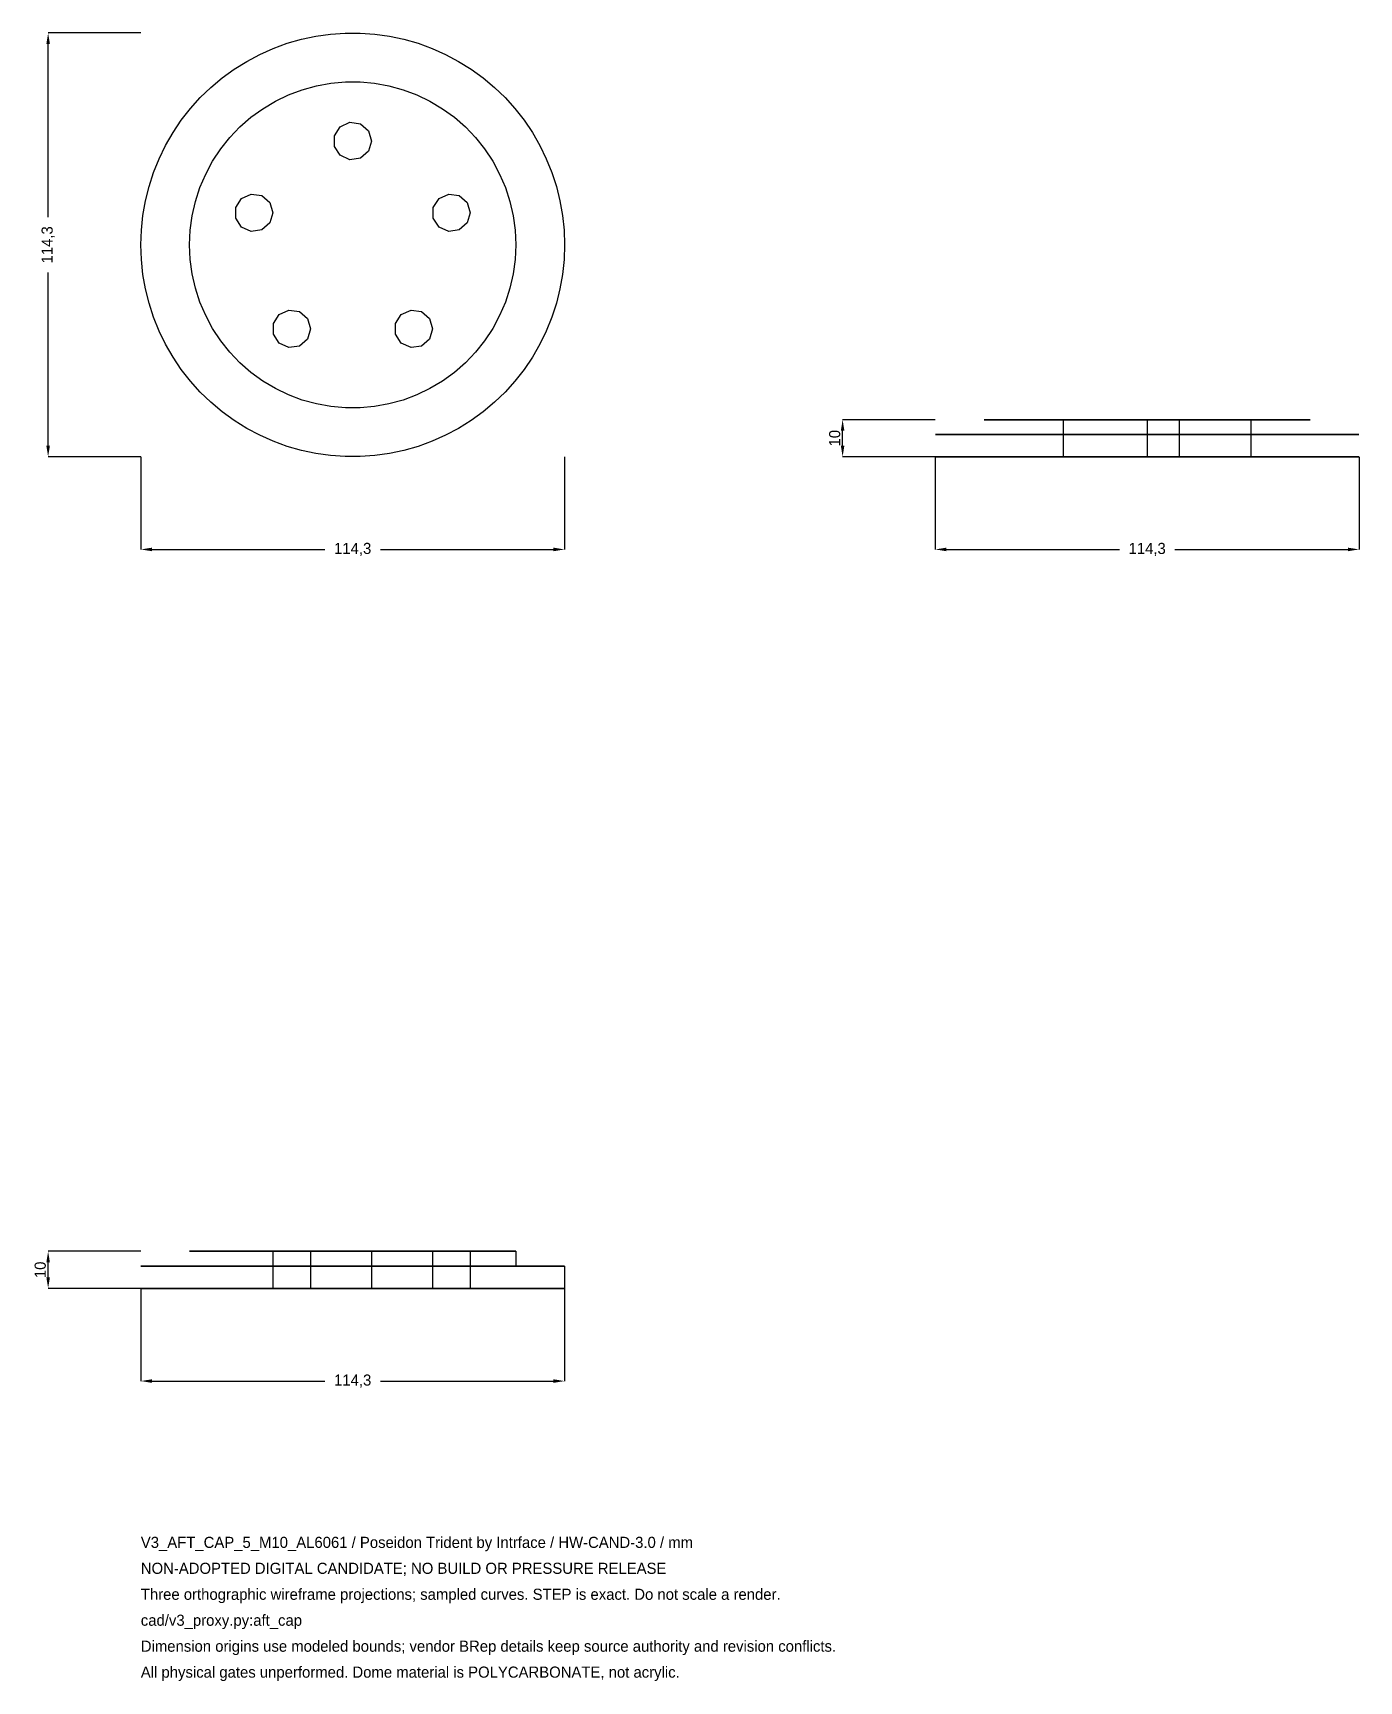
# Model space of a CAD drawing. Header units: millimetres. Extents: x -29 to 329, y -330 to 114.
import ezdxf

# ---------------------------------------------------------------- set-up
doc = ezdxf.new("R2010")
doc.units = ezdxf.units.MM
for name, color, linetype in [('DIMENSIONS', 7, 'Continuous'), ('NOTES', 7, 'Continuous'), ('XY_AFT', 7, 'Continuous'), ('XZ_SIDE', 7, 'Continuous'), ('YZ_SIDE', 7, 'Continuous')]:
    doc.layers.add(name, color=color, linetype=linetype)
doc.dimstyles.get("Standard").update_dxf_attribs({"dimtxt": 2.5, "dimasz": 2.5, "dimexe": 1.25, "dimexo": 0.625, "dimtad": 1, "dimcen": 2.5, "dimazin": 3, "dimtfac": 1, "dimtmove": 0, "dimatfit": 3})

# ---------------------------------------------------------------- blocks, each defined once
blk = doc.blocks.new('_CLOSEDFILLED')
at = {"color": 0, "linetype": 'BYBLOCK'}
blk.add_solid([(-1, 0.16), (0, 0), (-1, -0.16)], dxfattribs=at)
blk = doc.blocks.new('*D1')
for p, q in [((0, 0), (0, -25)), ((114.3, 0), (114.3, -25)), ((3, -25), (49.65, -25)), ((64.65, -25), (111.3, -25))]:
    blk.add_line(p, q)
at = {"layer": 'Defpoints'}
for p in [(0, 0), (114.3, 0), (0, -25)]:
    blk.add_point(p, dxfattribs=at)
at = {"layer": 'DIMENSIONS', "xscale": 3, "yscale": 3, "rotation": 180}
blk.add_blockref('_CLOSEDFILLED', (0, -25), dxfattribs=at)
at = {"layer": 'DIMENSIONS', "xscale": 3, "yscale": 3}
blk.add_blockref('_CLOSEDFILLED', (114.3, -25), dxfattribs=at)
at = {"layer": 'DIMENSIONS', "insert": (57.15, -25), "char_height": 3, "attachment_point": 5}
blk.add_mtext('114,3', dxfattribs=at)
blk = doc.blocks.new('*D2')
for p, q in [((0, 114.3), (-25, 114.3)), ((-25, 64.65), (-25, 111.3)), ((-25, 3), (-25, 49.65)), ((0, 0), (-25, 0))]:
    blk.add_line(p, q)
at = {"layer": 'Defpoints'}
for p in [(0, 114.3), (-25, 0), (0, 0)]:
    blk.add_point(p, dxfattribs=at)
at = {"layer": 'DIMENSIONS', "xscale": 3, "yscale": 3}
for p, rotation in [((-25, 114.3), 90), ((-25, 0), 270)]:
    blk.add_blockref('_CLOSEDFILLED', p, dxfattribs=dict(at, rotation=rotation))
at = {"layer": 'DIMENSIONS', "insert": (-25, 57.15), "char_height": 3, "attachment_point": 5, "rotation": 90}
blk.add_mtext('114,3', dxfattribs=at)
blk = doc.blocks.new('*D3')
for p, q in [((0, -224.3), (0, -249.3)), ((114.3, -224.3), (114.3, -249.3)), ((3, -249.3), (49.65, -249.3)), ((64.65, -249.3), (111.3, -249.3))]:
    blk.add_line(p, q)
at = {"layer": 'Defpoints'}
for p in [(0, -224.3), (114.3, -224.3), (0, -249.3)]:
    blk.add_point(p, dxfattribs=at)
at = {"layer": 'DIMENSIONS', "xscale": 3, "yscale": 3, "rotation": 180}
blk.add_blockref('_CLOSEDFILLED', (0, -249.3), dxfattribs=at)
at = {"layer": 'DIMENSIONS', "xscale": 3, "yscale": 3}
blk.add_blockref('_CLOSEDFILLED', (114.3, -249.3), dxfattribs=at)
at = {"layer": 'DIMENSIONS', "insert": (57.15, -249.3), "char_height": 3, "attachment_point": 5}
blk.add_mtext('114,3', dxfattribs=at)
blk = doc.blocks.new('*D4')
for p, q in [((0, -214.3), (-25, -214.3)), ((-25, -221.3), (-25, -217.3)), ((0, -224.3), (-25, -224.3))]:
    blk.add_line(p, q)
at = {"layer": 'Defpoints'}
for p in [(0, -214.3), (-25, -224.3), (0, -224.3)]:
    blk.add_point(p, dxfattribs=at)
at = {"layer": 'DIMENSIONS', "xscale": 3, "yscale": 3}
for p, rotation in [((-25, -214.3), 90), ((-25, -224.3), 270)]:
    blk.add_blockref('_CLOSEDFILLED', p, dxfattribs=dict(at, rotation=rotation))
at = {"layer": 'DIMENSIONS', "insert": (-27.125, -219.3), "char_height": 3, "attachment_point": 5, "rotation": 90}
blk.add_mtext('10', dxfattribs=at)
blk = doc.blocks.new('*D5')
for p, q in [((214.3, 0), (214.3, -25)), ((328.6, 0), (328.6, -25)), ((217.3, -25), (263.95, -25)), ((278.95, -25), (325.6, -25))]:
    blk.add_line(p, q)
at = {"layer": 'Defpoints'}
for p in [(214.3, 0), (328.6, 0), (214.3, -25)]:
    blk.add_point(p, dxfattribs=at)
at = {"layer": 'DIMENSIONS', "xscale": 3, "yscale": 3, "rotation": 180}
blk.add_blockref('_CLOSEDFILLED', (214.3, -25), dxfattribs=at)
at = {"layer": 'DIMENSIONS', "xscale": 3, "yscale": 3}
blk.add_blockref('_CLOSEDFILLED', (328.6, -25), dxfattribs=at)
at = {"layer": 'DIMENSIONS', "insert": (271.45, -25), "char_height": 3, "attachment_point": 5}
blk.add_mtext('114,3', dxfattribs=at)
blk = doc.blocks.new('*D6')
for p, q in [((214.3, 10), (189.3, 10)), ((189.3, 3), (189.3, 7)), ((214.3, 0), (189.3, 0))]:
    blk.add_line(p, q)
at = {"layer": 'Defpoints'}
for p in [(214.3, 10), (189.3, 0), (214.3, 0)]:
    blk.add_point(p, dxfattribs=at)
at = {"layer": 'DIMENSIONS', "xscale": 3, "yscale": 3}
for p, rotation in [((189.3, 10), 90), ((189.3, 0), 270)]:
    blk.add_blockref('_CLOSEDFILLED', p, dxfattribs=dict(at, rotation=rotation))
at = {"layer": 'DIMENSIONS', "insert": (187.175, 5), "char_height": 3, "attachment_point": 5, "rotation": 90}
blk.add_mtext('10', dxfattribs=at)

msp = doc.modelspace()

# ---------------------------------------------------------------- linework, layer by layer
at = {"layer": 'XY_AFT'}
for points in [[(114.3, 57.15), (114.1608, 53.1634), (113.7438, 49.1963), (113.0511, 45.2678), (112.0861, 41.3973), (110.8534, 37.6035), (109.3591, 33.905), (107.6105, 30.3197), (105.6159, 26.8651), (103.3853, 23.5581), (100.9294, 20.4147), (98.2603, 17.4503), (95.3908, 14.6793), (92.3351, 12.1152), (89.1079, 9.7705), (85.725, 7.6566), (82.2029, 5.7839), (78.5588, 4.1614), (74.8103, 2.7971), (70.9758, 1.6976), (67.074, 0.8682), (63.1238, 0.3131), (59.1445, 0.0348), (55.1555, 0.0348), (51.1762, 0.3131), (47.226, 0.8682), (43.3242, 1.6976), (39.4897, 2.7971), (35.7412, 4.1614), (32.0971, 5.7839), (28.575, 7.6566), (25.1921, 9.7705), (21.9649, 12.1152), (18.9092, 14.6793), (16.0397, 17.4503), (13.3706, 20.4147), (10.9147, 23.5581), (8.6841, 26.8651), (6.6895, 30.3197), (4.9409, 33.905), (3.4466, 37.6035), (2.2139, 41.3973), (1.2489, 45.2678), (0.5562, 49.1963), (0.1392, 53.1634), (0, 57.15), (0.1392, 61.1366), (0.5562, 65.1037), (1.2489, 69.0322), (2.2139, 72.9027), (3.4466, 76.6965), (4.9409, 80.395), (6.6895, 83.9803), (8.6841, 87.4349), (10.9147, 90.7419), (13.3706, 93.8853), (16.0397, 96.8497), (18.9092, 99.6207), (21.9649, 102.1848), (25.1921, 104.5295), (28.575, 106.6434), (32.0971, 108.5161), (35.7412, 110.1386), (39.4897, 111.5029), (43.3242, 112.6024), (47.226, 113.4318), (51.1762, 113.9869), (55.1555, 114.2652), (59.1445, 114.2652), (63.1238, 113.9869), (67.074, 113.4318), (70.9758, 112.6024), (74.8103, 111.5029), (78.5588, 110.1386), (82.2029, 108.5161), (85.725, 106.6434), (89.1079, 104.5295), (92.3351, 102.1848), (95.3908, 99.6207), (98.2603, 96.8497), (100.9294, 93.8853), (103.3853, 90.7419), (105.6159, 87.4349), (107.6105, 83.9803), (109.3591, 80.395), (110.8534, 76.6965), (112.0861, 72.9027), (113.0511, 69.0322), (113.7438, 65.1037), (114.1608, 61.1366), (114.3, 57.15)], [(114.3, 57.15), (114.1608, 53.1634), (113.7438, 49.1963), (113.0511, 45.2678), (112.0861, 41.3973), (110.8534, 37.6035), (109.3591, 33.905), (107.6105, 30.3197), (105.6159, 26.8651), (103.3853, 23.5581), (100.9294, 20.4147), (98.2603, 17.4503), (95.3908, 14.6793), (92.3351, 12.1152), (89.1079, 9.7705), (85.725, 7.6566), (82.2029, 5.7839), (78.5588, 4.1614), (74.8103, 2.7971), (70.9758, 1.6976), (67.074, 0.8682), (63.1238, 0.3131), (59.1445, 0.0348), (55.1555, 0.0348), (51.1762, 0.3131), (47.226, 0.8682), (43.3242, 1.6976), (39.4897, 2.7971), (35.7412, 4.1614), (32.0971, 5.7839), (28.575, 7.6566), (25.1921, 9.7705), (21.9649, 12.1152), (18.9092, 14.6793), (16.0397, 17.4503), (13.3706, 20.4147), (10.9147, 23.5581), (8.6841, 26.8651), (6.6895, 30.3197), (4.9409, 33.905), (3.4466, 37.6035), (2.2139, 41.3973), (1.2489, 45.2678), (0.5562, 49.1963), (0.1392, 53.1634), (0, 57.15), (0.1392, 61.1366), (0.5562, 65.1037), (1.2489, 69.0322), (2.2139, 72.9027), (3.4466, 76.6965), (4.9409, 80.395), (6.6895, 83.9803), (8.6841, 87.4349), (10.9147, 90.7419), (13.3706, 93.8853), (16.0397, 96.8497), (18.9092, 99.6207), (21.9649, 102.1848), (25.1921, 104.5295), (28.575, 106.6434), (32.0971, 108.5161), (35.7412, 110.1386), (39.4897, 111.5029), (43.3242, 112.6024), (47.226, 113.4318), (51.1762, 113.9869), (55.1555, 114.2652), (59.1445, 114.2652), (63.1238, 113.9869), (67.074, 113.4318), (70.9758, 112.6024), (74.8103, 111.5029), (78.5588, 110.1386), (82.2029, 108.5161), (85.725, 106.6434), (89.1079, 104.5295), (92.3351, 102.1848), (95.3908, 99.6207), (98.2603, 96.8497), (100.9294, 93.8853), (103.3853, 90.7419), (105.6159, 87.4349), (107.6105, 83.9803), (109.3591, 80.395), (110.8534, 76.6965), (112.0861, 72.9027), (113.0511, 69.0322), (113.7438, 65.1037), (114.1608, 61.1366), (114.3, 57.15)], [(101.15, 57.15), (100.9729, 53.2059), (100.4429, 49.2935), (99.5644, 45.4444), (98.3443, 41.6895), (96.7926, 38.0591), (94.9217, 34.5824), (92.7467, 31.2874), (90.2851, 28.2007), (87.5568, 25.347), (84.5836, 22.7494), (81.3895, 20.4288), (78.0002, 18.4038), (74.4431, 16.6908), (70.7467, 15.3035), (66.9409, 14.2532), (63.0563, 13.5482), (59.1241, 13.1943), (55.1759, 13.1943), (51.2437, 13.5482), (47.3591, 14.2532), (43.5533, 15.3035), (39.8569, 16.6908), (36.2998, 18.4038), (32.9105, 20.4288), (29.7164, 22.7494), (26.7432, 25.347), (24.0149, 28.2007), (21.5533, 31.2874), (19.3783, 34.5824), (17.5074, 38.0591), (15.9557, 41.6895), (14.7356, 45.4444), (13.8571, 49.2935), (13.3271, 53.2059), (13.15, 57.15), (13.3271, 61.0941), (13.8571, 65.0065), (14.7356, 68.8556), (15.9557, 72.6105), (17.5074, 76.2409), (19.3783, 79.7176), (21.5533, 83.0126), (24.0149, 86.0993), (26.7432, 88.953), (29.7164, 91.5506), (32.9105, 93.8712), (36.2998, 95.8962), (39.8569, 97.6092), (43.5533, 98.9965), (47.3591, 100.0468), (51.2437, 100.7518), (55.1759, 101.1057), (59.1241, 101.1057), (63.0563, 100.7518), (66.9409, 100.0468), (70.7467, 98.9965), (74.4431, 97.6092), (78.0002, 95.8962), (81.3895, 93.8712), (84.5836, 91.5506), (87.5568, 88.953), (90.2851, 86.0993), (92.7467, 83.0126), (94.9217, 79.7176), (96.7926, 76.2409), (98.3443, 72.6105), (99.5644, 68.8556), (100.4429, 65.0065), (100.9729, 61.0941), (101.15, 57.15)], [(101.15, 57.15), (100.9729, 53.2059), (100.4429, 49.2935), (99.5644, 45.4444), (98.3443, 41.6895), (96.7926, 38.0591), (94.9217, 34.5824), (92.7467, 31.2874), (90.2851, 28.2007), (87.5568, 25.347), (84.5836, 22.7494), (81.3895, 20.4288), (78.0002, 18.4038), (74.4431, 16.6908), (70.7467, 15.3035), (66.9409, 14.2532), (63.0563, 13.5482), (59.1241, 13.1943), (55.1759, 13.1943), (51.2437, 13.5482), (47.3591, 14.2532), (43.5533, 15.3035), (39.8569, 16.6908), (36.2998, 18.4038), (32.9105, 20.4288), (29.7164, 22.7494), (26.7432, 25.347), (24.0149, 28.2007), (21.5533, 31.2874), (19.3783, 34.5824), (17.5074, 38.0591), (15.9557, 41.6895), (14.7356, 45.4444), (13.8571, 49.2935), (13.3271, 53.2059), (13.15, 57.15), (13.3271, 61.0941), (13.8571, 65.0065), (14.7356, 68.8556), (15.9557, 72.6105), (17.5074, 76.2409), (19.3783, 79.7176), (21.5533, 83.0126), (24.0149, 86.0993), (26.7432, 88.953), (29.7164, 91.5506), (32.9105, 93.8712), (36.2998, 95.8962), (39.8569, 97.6092), (43.5533, 98.9965), (47.3591, 100.0468), (51.2437, 100.7518), (55.1759, 101.1057), (59.1241, 101.1057), (63.0563, 100.7518), (66.9409, 100.0468), (70.7467, 98.9965), (74.4431, 97.6092), (78.0002, 95.8962), (81.3895, 93.8712), (84.5836, 91.5506), (87.5568, 88.953), (90.2851, 86.0993), (92.7467, 83.0126), (94.9217, 79.7176), (96.7926, 76.2409), (98.3443, 72.6105), (99.5644, 68.8556), (100.4429, 65.0065), (100.9729, 61.0941), (101.15, 57.15)], [(62.25, 85.15), (61.4404, 82.3927), (59.2686, 80.5109), (56.4242, 80.1019), (53.8102, 81.2957), (52.2566, 83.7132), (52.2566, 86.5868), (53.8102, 89.0043), (56.4242, 90.1981), (59.2686, 89.7891), (61.4404, 87.9073), (62.25, 85.15)], [(62.25, 85.15), (61.4404, 82.3927), (59.2686, 80.5109), (56.4242, 80.1019), (53.8102, 81.2957), (52.2566, 83.7132), (52.2566, 86.5868), (53.8102, 89.0043), (56.4242, 90.1981), (59.2686, 89.7891), (61.4404, 87.9073), (62.25, 85.15)], [(35.6204, 65.8025), (34.8108, 63.0452), (32.639, 61.1634), (29.7946, 60.7544), (27.1806, 61.9482), (25.627, 64.3656), (25.627, 67.2393), (27.1806, 69.6568), (29.7946, 70.8506), (32.639, 70.4416), (34.8108, 68.5597), (35.6204, 65.8025)], [(35.6204, 65.8025), (34.8108, 63.0452), (32.639, 61.1634), (29.7946, 60.7544), (27.1806, 61.9482), (25.627, 64.3656), (25.627, 67.2393), (27.1806, 69.6568), (29.7946, 70.8506), (32.639, 70.4416), (34.8108, 68.5597), (35.6204, 65.8025)], [(88.8796, 65.8025), (88.07, 63.0452), (85.8982, 61.1634), (83.0538, 60.7544), (80.4398, 61.9482), (78.8862, 64.3656), (78.8862, 67.2393), (80.4398, 69.6568), (83.0538, 70.8506), (85.8982, 70.4416), (88.07, 68.5597), (88.8796, 65.8025)], [(88.8796, 65.8025), (88.07, 63.0452), (85.8982, 61.1634), (83.0538, 60.7544), (80.4398, 61.9482), (78.8862, 64.3656), (78.8862, 67.2393), (80.4398, 69.6568), (83.0538, 70.8506), (85.8982, 70.4416), (88.07, 68.5597), (88.8796, 65.8025)], [(45.792, 34.4975), (44.9824, 31.7403), (42.8106, 29.8584), (39.9662, 29.4494), (37.3522, 30.6432), (35.7986, 33.0607), (35.7986, 35.9344), (37.3522, 38.3518), (39.9662, 39.5456), (42.8106, 39.1366), (44.9824, 37.2548), (45.792, 34.4975)], [(45.792, 34.4975), (44.9824, 31.7403), (42.8106, 29.8584), (39.9662, 29.4494), (37.3522, 30.6432), (35.7986, 33.0607), (35.7986, 35.9344), (37.3522, 38.3518), (39.9662, 39.5456), (42.8106, 39.1366), (44.9824, 37.2548), (45.792, 34.4975)], [(78.708, 34.4975), (77.8984, 31.7403), (75.7266, 29.8584), (72.8822, 29.4494), (70.2682, 30.6432), (68.7146, 33.0607), (68.7146, 35.9344), (70.2682, 38.3518), (72.8822, 39.5456), (75.7266, 39.1366), (77.8984, 37.2548), (78.708, 34.4975)], [(78.708, 34.4975), (77.8984, 31.7403), (75.7266, 29.8584), (72.8822, 29.4494), (70.2682, 30.6432), (68.7146, 33.0607), (68.7146, 35.9344), (70.2682, 38.3518), (72.8822, 39.5456), (75.7266, 39.1366), (77.8984, 37.2548), (78.708, 34.4975)]]:
    msp.add_lwpolyline(points, dxfattribs=at)
at = {"layer": 'XZ_SIDE'}
for points in [[(101.15, -214.3), (100.9729, -214.3), (100.4429, -214.3), (99.5644, -214.3), (98.3443, -214.3), (96.7926, -214.3), (94.9217, -214.3), (92.7467, -214.3), (90.2851, -214.3), (87.5568, -214.3), (84.5836, -214.3), (81.3895, -214.3), (78.0002, -214.3), (74.4431, -214.3), (70.7467, -214.3), (66.9409, -214.3), (63.0563, -214.3), (59.1241, -214.3), (55.1759, -214.3), (51.2437, -214.3), (47.3591, -214.3), (43.5533, -214.3), (39.8569, -214.3), (36.2998, -214.3), (32.9105, -214.3), (29.7164, -214.3), (26.7432, -214.3), (24.0149, -214.3), (21.5533, -214.3), (19.3783, -214.3), (17.5074, -214.3), (15.9557, -214.3), (14.7356, -214.3), (13.8571, -214.3), (13.3271, -214.3), (13.15, -214.3), (13.3271, -214.3), (13.8571, -214.3), (14.7356, -214.3), (15.9557, -214.3), (17.5074, -214.3), (19.3783, -214.3), (21.5533, -214.3), (24.0149, -214.3), (26.7432, -214.3), (29.7164, -214.3), (32.9105, -214.3), (36.2998, -214.3), (39.8569, -214.3), (43.5533, -214.3), (47.3591, -214.3), (51.2437, -214.3), (55.1759, -214.3), (59.1241, -214.3), (63.0563, -214.3), (66.9409, -214.3), (70.7467, -214.3), (74.4431, -214.3), (78.0002, -214.3), (81.3895, -214.3), (84.5836, -214.3), (87.5568, -214.3), (90.2851, -214.3), (92.7467, -214.3), (94.9217, -214.3), (96.7926, -214.3), (98.3443, -214.3), (99.5644, -214.3), (100.4429, -214.3), (100.9729, -214.3), (101.15, -214.3)], [(35.6204, -214.3), (34.8108, -214.3), (32.639, -214.3), (29.7946, -214.3), (27.1806, -214.3), (25.627, -214.3), (25.627, -214.3), (27.1806, -214.3), (29.7946, -214.3), (32.639, -214.3), (34.8108, -214.3), (35.6204, -214.3)], [(35.6204, -214.3), (35.6204, -224.3)], [(45.792, -214.3), (44.9824, -214.3), (42.8106, -214.3), (39.9662, -214.3), (37.3522, -214.3), (35.7986, -214.3), (35.7986, -214.3), (37.3522, -214.3), (39.9662, -214.3), (42.8106, -214.3), (44.9824, -214.3), (45.792, -214.3)], [(45.792, -214.3), (45.792, -224.3)], [(62.25, -214.3), (61.4404, -214.3), (59.2686, -214.3), (56.4242, -214.3), (53.8102, -214.3), (52.2566, -214.3), (52.2566, -214.3), (53.8102, -214.3), (56.4242, -214.3), (59.2686, -214.3), (61.4404, -214.3), (62.25, -214.3)], [(62.25, -214.3), (62.25, -224.3)], [(78.708, -214.3), (77.8984, -214.3), (75.7266, -214.3), (72.8822, -214.3), (70.2682, -214.3), (68.7146, -214.3), (68.7146, -214.3), (70.2682, -214.3), (72.8822, -214.3), (75.7266, -214.3), (77.8984, -214.3), (78.708, -214.3)], [(78.708, -214.3), (78.708, -224.3)], [(88.8796, -214.3), (88.07, -214.3), (85.8982, -214.3), (83.0538, -214.3), (80.4398, -214.3), (78.8862, -214.3), (78.8862, -214.3), (80.4398, -214.3), (83.0538, -214.3), (85.8982, -214.3), (88.07, -214.3), (88.8796, -214.3)], [(88.8796, -214.3), (88.8796, -224.3)], [(101.15, -214.3), (101.15, -218.3)], [(114.3, -218.3), (114.1608, -218.3), (113.7438, -218.3), (113.0511, -218.3), (112.0861, -218.3), (110.8534, -218.3), (109.3591, -218.3), (107.6105, -218.3), (105.6159, -218.3), (103.3853, -218.3), (100.9294, -218.3), (98.2603, -218.3), (95.3908, -218.3), (92.3351, -218.3), (89.1079, -218.3), (85.725, -218.3), (82.2029, -218.3), (78.5588, -218.3), (74.8103, -218.3), (70.9758, -218.3), (67.074, -218.3), (63.1238, -218.3), (59.1445, -218.3), (55.1555, -218.3), (51.1762, -218.3), (47.226, -218.3), (43.3242, -218.3), (39.4897, -218.3), (35.7412, -218.3), (32.0971, -218.3), (28.575, -218.3), (25.1921, -218.3), (21.9649, -218.3), (18.9092, -218.3), (16.0397, -218.3), (13.3706, -218.3), (10.9147, -218.3), (8.6841, -218.3), (6.6895, -218.3), (4.9409, -218.3), (3.4466, -218.3), (2.2139, -218.3), (1.2489, -218.3), (0.5562, -218.3), (0.1392, -218.3), (0, -218.3), (0.1392, -218.3), (0.5562, -218.3), (1.2489, -218.3), (2.2139, -218.3), (3.4466, -218.3), (4.9409, -218.3), (6.6895, -218.3), (8.6841, -218.3), (10.9147, -218.3), (13.3706, -218.3), (16.0397, -218.3), (18.9092, -218.3), (21.9649, -218.3), (25.1921, -218.3), (28.575, -218.3), (32.0971, -218.3), (35.7412, -218.3), (39.4897, -218.3), (43.3242, -218.3), (47.226, -218.3), (51.1762, -218.3), (55.1555, -218.3), (59.1445, -218.3), (63.1238, -218.3), (67.074, -218.3), (70.9758, -218.3), (74.8103, -218.3), (78.5588, -218.3), (82.2029, -218.3), (85.725, -218.3), (89.1079, -218.3), (92.3351, -218.3), (95.3908, -218.3), (98.2603, -218.3), (100.9294, -218.3), (103.3853, -218.3), (105.6159, -218.3), (107.6105, -218.3), (109.3591, -218.3), (110.8534, -218.3), (112.0861, -218.3), (113.0511, -218.3), (113.7438, -218.3), (114.1608, -218.3), (114.3, -218.3)], [(101.15, -218.3), (100.9729, -218.3), (100.4429, -218.3), (99.5644, -218.3), (98.3443, -218.3), (96.7926, -218.3), (94.9217, -218.3), (92.7467, -218.3), (90.2851, -218.3), (87.5568, -218.3), (84.5836, -218.3), (81.3895, -218.3), (78.0002, -218.3), (74.4431, -218.3), (70.7467, -218.3), (66.9409, -218.3), (63.0563, -218.3), (59.1241, -218.3), (55.1759, -218.3), (51.2437, -218.3), (47.3591, -218.3), (43.5533, -218.3), (39.8569, -218.3), (36.2998, -218.3), (32.9105, -218.3), (29.7164, -218.3), (26.7432, -218.3), (24.0149, -218.3), (21.5533, -218.3), (19.3783, -218.3), (17.5074, -218.3), (15.9557, -218.3), (14.7356, -218.3), (13.8571, -218.3), (13.3271, -218.3), (13.15, -218.3), (13.3271, -218.3), (13.8571, -218.3), (14.7356, -218.3), (15.9557, -218.3), (17.5074, -218.3), (19.3783, -218.3), (21.5533, -218.3), (24.0149, -218.3), (26.7432, -218.3), (29.7164, -218.3), (32.9105, -218.3), (36.2998, -218.3), (39.8569, -218.3), (43.5533, -218.3), (47.3591, -218.3), (51.2437, -218.3), (55.1759, -218.3), (59.1241, -218.3), (63.0563, -218.3), (66.9409, -218.3), (70.7467, -218.3), (74.4431, -218.3), (78.0002, -218.3), (81.3895, -218.3), (84.5836, -218.3), (87.5568, -218.3), (90.2851, -218.3), (92.7467, -218.3), (94.9217, -218.3), (96.7926, -218.3), (98.3443, -218.3), (99.5644, -218.3), (100.4429, -218.3), (100.9729, -218.3), (101.15, -218.3)], [(114.3, -218.3), (114.3, -224.3)], [(114.3, -224.3), (114.1608, -224.3), (113.7438, -224.3), (113.0511, -224.3), (112.0861, -224.3), (110.8534, -224.3), (109.3591, -224.3), (107.6105, -224.3), (105.6159, -224.3), (103.3853, -224.3), (100.9294, -224.3), (98.2603, -224.3), (95.3908, -224.3), (92.3351, -224.3), (89.1079, -224.3), (85.725, -224.3), (82.2029, -224.3), (78.5588, -224.3), (74.8103, -224.3), (70.9758, -224.3), (67.074, -224.3), (63.1238, -224.3), (59.1445, -224.3), (55.1555, -224.3), (51.1762, -224.3), (47.226, -224.3), (43.3242, -224.3), (39.4897, -224.3), (35.7412, -224.3), (32.0971, -224.3), (28.575, -224.3), (25.1921, -224.3), (21.9649, -224.3), (18.9092, -224.3), (16.0397, -224.3), (13.3706, -224.3), (10.9147, -224.3), (8.6841, -224.3), (6.6895, -224.3), (4.9409, -224.3), (3.4466, -224.3), (2.2139, -224.3), (1.2489, -224.3), (0.5562, -224.3), (0.1392, -224.3), (0, -224.3), (0.1392, -224.3), (0.5562, -224.3), (1.2489, -224.3), (2.2139, -224.3), (3.4466, -224.3), (4.9409, -224.3), (6.6895, -224.3), (8.6841, -224.3), (10.9147, -224.3), (13.3706, -224.3), (16.0397, -224.3), (18.9092, -224.3), (21.9649, -224.3), (25.1921, -224.3), (28.575, -224.3), (32.0971, -224.3), (35.7412, -224.3), (39.4897, -224.3), (43.3242, -224.3), (47.226, -224.3), (51.1762, -224.3), (55.1555, -224.3), (59.1445, -224.3), (63.1238, -224.3), (67.074, -224.3), (70.9758, -224.3), (74.8103, -224.3), (78.5588, -224.3), (82.2029, -224.3), (85.725, -224.3), (89.1079, -224.3), (92.3351, -224.3), (95.3908, -224.3), (98.2603, -224.3), (100.9294, -224.3), (103.3853, -224.3), (105.6159, -224.3), (107.6105, -224.3), (109.3591, -224.3), (110.8534, -224.3), (112.0861, -224.3), (113.0511, -224.3), (113.7438, -224.3), (114.1608, -224.3), (114.3, -224.3)], [(35.6204, -224.3), (34.8108, -224.3), (32.639, -224.3), (29.7946, -224.3), (27.1806, -224.3), (25.627, -224.3), (25.627, -224.3), (27.1806, -224.3), (29.7946, -224.3), (32.639, -224.3), (34.8108, -224.3), (35.6204, -224.3)], [(45.792, -224.3), (44.9824, -224.3), (42.8106, -224.3), (39.9662, -224.3), (37.3522, -224.3), (35.7986, -224.3), (35.7986, -224.3), (37.3522, -224.3), (39.9662, -224.3), (42.8106, -224.3), (44.9824, -224.3), (45.792, -224.3)], [(62.25, -224.3), (61.4404, -224.3), (59.2686, -224.3), (56.4242, -224.3), (53.8102, -224.3), (52.2566, -224.3), (52.2566, -224.3), (53.8102, -224.3), (56.4242, -224.3), (59.2686, -224.3), (61.4404, -224.3), (62.25, -224.3)], [(78.708, -224.3), (77.8984, -224.3), (75.7266, -224.3), (72.8822, -224.3), (70.2682, -224.3), (68.7146, -224.3), (68.7146, -224.3), (70.2682, -224.3), (72.8822, -224.3), (75.7266, -224.3), (77.8984, -224.3), (78.708, -224.3)], [(88.8796, -224.3), (88.07, -224.3), (85.8982, -224.3), (83.0538, -224.3), (80.4398, -224.3), (78.8862, -224.3), (78.8862, -224.3), (80.4398, -224.3), (83.0538, -224.3), (85.8982, -224.3), (88.07, -224.3), (88.8796, -224.3)]]:
    msp.add_lwpolyline(points, dxfattribs=at)
at = {"layer": 'YZ_SIDE'}
for points in [[(271.45, 10), (267.5059, 10), (263.5935, 10), (259.7444, 10), (255.9895, 10), (252.3591, 10), (248.8824, 10), (245.5874, 10), (242.5007, 10), (239.647, 10), (237.0494, 10), (234.7288, 10), (232.7038, 10), (230.9908, 10), (229.6035, 10), (228.5532, 10), (227.8482, 10), (227.4943, 10), (227.4943, 10), (227.8482, 10), (228.5532, 10), (229.6035, 10), (230.9908, 10), (232.7038, 10), (234.7288, 10), (237.0494, 10), (239.647, 10), (242.5007, 10), (245.5874, 10), (248.8824, 10), (252.3591, 10), (255.9895, 10), (259.7444, 10), (263.5935, 10), (267.5059, 10), (271.45, 10), (275.3941, 10), (279.3065, 10), (283.1556, 10), (286.9105, 10), (290.5409, 10), (294.0176, 10), (297.3126, 10), (300.3993, 10), (303.253, 10), (305.8506, 10), (308.1712, 10), (310.1962, 10), (311.9092, 10), (313.2965, 10), (314.3468, 10), (315.0518, 10), (315.4057, 10), (315.4057, 10), (315.0518, 10), (314.3468, 10), (313.2965, 10), (311.9092, 10), (310.1962, 10), (308.1712, 10), (305.8506, 10), (303.253, 10), (300.3993, 10), (297.3126, 10), (294.0176, 10), (290.5409, 10), (286.9105, 10), (283.1556, 10), (279.3065, 10), (275.3941, 10), (271.45, 10)], [(248.7975, 10), (246.0403, 10), (244.1584, 10), (243.7494, 10), (244.9432, 10), (247.3607, 10), (250.2344, 10), (252.6518, 10), (253.8456, 10), (253.4366, 10), (251.5548, 10), (248.7975, 10)], [(248.7975, 10), (246.0403, 10), (244.1584, 10), (243.7494, 10), (244.9432, 10), (247.3607, 10), (250.2344, 10), (252.6518, 10), (253.8456, 10), (253.4366, 10), (251.5548, 10), (248.7975, 10)], [(248.7975, 10), (248.7975, 0)], [(248.7975, 10), (248.7975, 0)], [(271.45, 10), (271.45, 6)], [(280.1025, 10), (277.3452, 10), (275.4634, 10), (275.0544, 10), (276.2482, 10), (278.6656, 10), (281.5393, 10), (283.9568, 10), (285.1506, 10), (284.7416, 10), (282.8597, 10), (280.1025, 10)], [(280.1025, 10), (277.3452, 10), (275.4634, 10), (275.0544, 10), (276.2482, 10), (278.6656, 10), (281.5393, 10), (283.9568, 10), (285.1506, 10), (284.7416, 10), (282.8597, 10), (280.1025, 10)], [(280.1025, 10), (280.1025, 0)], [(280.1025, 10), (280.1025, 0)], [(299.45, 10), (296.6927, 10), (294.8109, 10), (294.4019, 10), (295.5957, 10), (298.0132, 10), (300.8868, 10), (303.3043, 10), (304.4981, 10), (304.0891, 10), (302.2073, 10), (299.45, 10)], [(299.45, 10), (299.45, 0)], [(271.45, 6), (267.4634, 6), (263.4963, 6), (259.5678, 6), (255.6973, 6), (251.9035, 6), (248.205, 6), (244.6197, 6), (241.1651, 6), (237.8581, 6), (234.7147, 6), (231.7503, 6), (228.9793, 6), (226.4152, 6), (224.0705, 6), (221.9566, 6), (220.0839, 6), (218.4614, 6), (217.0971, 6), (215.9976, 6), (215.1682, 6), (214.6131, 6), (214.3348, 6), (214.3348, 6), (214.6131, 6), (215.1682, 6), (215.9976, 6), (217.0971, 6), (218.4614, 6), (220.0839, 6), (221.9566, 6), (224.0705, 6), (226.4152, 6), (228.9793, 6), (231.7503, 6), (234.7147, 6), (237.8581, 6), (241.1651, 6), (244.6197, 6), (248.205, 6), (251.9035, 6), (255.6973, 6), (259.5678, 6), (263.4963, 6), (267.4634, 6), (271.45, 6), (275.4366, 6), (279.4037, 6), (283.3322, 6), (287.2027, 6), (290.9965, 6), (294.695, 6), (298.2803, 6), (301.7349, 6), (305.0419, 6), (308.1853, 6), (311.1497, 6), (313.9207, 6), (316.4848, 6), (318.8295, 6), (320.9434, 6), (322.8161, 6), (324.4386, 6), (325.8029, 6), (326.9024, 6), (327.7318, 6), (328.2869, 6), (328.5652, 6), (328.5652, 6), (328.2869, 6), (327.7318, 6), (326.9024, 6), (325.8029, 6), (324.4386, 6), (322.8161, 6), (320.9434, 6), (318.8295, 6), (316.4848, 6), (313.9207, 6), (311.1497, 6), (308.1853, 6), (305.0419, 6), (301.7349, 6), (298.2803, 6), (294.695, 6), (290.9965, 6), (287.2027, 6), (283.3322, 6), (279.4037, 6), (275.4366, 6), (271.45, 6)], [(271.45, 6), (267.5059, 6), (263.5935, 6), (259.7444, 6), (255.9895, 6), (252.3591, 6), (248.8824, 6), (245.5874, 6), (242.5007, 6), (239.647, 6), (237.0494, 6), (234.7288, 6), (232.7038, 6), (230.9908, 6), (229.6035, 6), (228.5532, 6), (227.8482, 6), (227.4943, 6), (227.4943, 6), (227.8482, 6), (228.5532, 6), (229.6035, 6), (230.9908, 6), (232.7038, 6), (234.7288, 6), (237.0494, 6), (239.647, 6), (242.5007, 6), (245.5874, 6), (248.8824, 6), (252.3591, 6), (255.9895, 6), (259.7444, 6), (263.5935, 6), (267.5059, 6), (271.45, 6), (275.3941, 6), (279.3065, 6), (283.1556, 6), (286.9105, 6), (290.5409, 6), (294.0176, 6), (297.3126, 6), (300.3993, 6), (303.253, 6), (305.8506, 6), (308.1712, 6), (310.1962, 6), (311.9092, 6), (313.2965, 6), (314.3468, 6), (315.0518, 6), (315.4057, 6), (315.4057, 6), (315.0518, 6), (314.3468, 6), (313.2965, 6), (311.9092, 6), (310.1962, 6), (308.1712, 6), (305.8506, 6), (303.253, 6), (300.3993, 6), (297.3126, 6), (294.0176, 6), (290.5409, 6), (286.9105, 6), (283.1556, 6), (279.3065, 6), (275.3941, 6), (271.45, 6)], [(271.45, 6), (271.45, 0)], [(271.45, 0), (267.4634, 0), (263.4963, 0), (259.5678, 0), (255.6973, 0), (251.9035, 0), (248.205, 0), (244.6197, 0), (241.1651, 0), (237.8581, 0), (234.7147, 0), (231.7503, 0), (228.9793, 0), (226.4152, 0), (224.0705, 0), (221.9566, 0), (220.0839, 0), (218.4614, 0), (217.0971, 0), (215.9976, 0), (215.1682, 0), (214.6131, 0), (214.3348, 0), (214.3348, 0), (214.6131, 0), (215.1682, 0), (215.9976, 0), (217.0971, 0), (218.4614, 0), (220.0839, 0), (221.9566, 0), (224.0705, 0), (226.4152, 0), (228.9793, 0), (231.7503, 0), (234.7147, 0), (237.8581, 0), (241.1651, 0), (244.6197, 0), (248.205, 0), (251.9035, 0), (255.6973, 0), (259.5678, 0), (263.4963, 0), (267.4634, 0), (271.45, 0), (275.4366, 0), (279.4037, 0), (283.3322, 0), (287.2027, 0), (290.9965, 0), (294.695, 0), (298.2803, 0), (301.7349, 0), (305.0419, 0), (308.1853, 0), (311.1497, 0), (313.9207, 0), (316.4848, 0), (318.8295, 0), (320.9434, 0), (322.8161, 0), (324.4386, 0), (325.8029, 0), (326.9024, 0), (327.7318, 0), (328.2869, 0), (328.5652, 0), (328.5652, 0), (328.2869, 0), (327.7318, 0), (326.9024, 0), (325.8029, 0), (324.4386, 0), (322.8161, 0), (320.9434, 0), (318.8295, 0), (316.4848, 0), (313.9207, 0), (311.1497, 0), (308.1853, 0), (305.0419, 0), (301.7349, 0), (298.2803, 0), (294.695, 0), (290.9965, 0), (287.2027, 0), (283.3322, 0), (279.4037, 0), (275.4366, 0), (271.45, 0)], [(248.7975, 0), (246.0403, 0), (244.1584, 0), (243.7494, 0), (244.9432, 0), (247.3607, 0), (250.2344, 0), (252.6518, 0), (253.8456, 0), (253.4366, 0), (251.5548, 0), (248.7975, 0)], [(248.7975, 0), (246.0403, 0), (244.1584, 0), (243.7494, 0), (244.9432, 0), (247.3607, 0), (250.2344, 0), (252.6518, 0), (253.8456, 0), (253.4366, 0), (251.5548, 0), (248.7975, 0)], [(280.1025, 0), (277.3452, 0), (275.4634, 0), (275.0544, 0), (276.2482, 0), (278.6656, 0), (281.5393, 0), (283.9568, 0), (285.1506, 0), (284.7416, 0), (282.8597, 0), (280.1025, 0)], [(280.1025, 0), (277.3452, 0), (275.4634, 0), (275.0544, 0), (276.2482, 0), (278.6656, 0), (281.5393, 0), (283.9568, 0), (285.1506, 0), (284.7416, 0), (282.8597, 0), (280.1025, 0)], [(299.45, 0), (296.6927, 0), (294.8109, 0), (294.4019, 0), (295.5957, 0), (298.0132, 0), (300.8868, 0), (303.3043, 0), (304.4981, 0), (304.0891, 0), (302.2073, 0), (299.45, 0)]]:
    msp.add_lwpolyline(points, dxfattribs=at)

# ---------------------------------------------------------------- texts
at = {"layer": 'NOTES'}
for s, p in [('V3_AFT_CAP_5_M10_AL6061 / Poseidon Trident by Intrface / HW-CAND-3.0 / mm', (0, -294.3)), ('NON-ADOPTED DIGITAL CANDIDATE; NO BUILD OR PRESSURE RELEASE', (0, -301.3)), ('Three orthographic wireframe projections; sampled curves. STEP is exact. Do not scale a render.', (0, -308.3)), ('cad/v3_proxy.py:aft_cap', (0, -315.3)), ('Dimension origins use modeled bounds; vendor BRep details keep source authority and revision conflicts.', (0, -322.3)), ('All physical gates unperformed. Dome material is POLYCARBONATE, not acrylic.', (0, -329.3))]:
    msp.add_text(s, height=3, dxfattribs=at).set_placement(p)

# ---------------------------------------------------------------- dimensions: what is measured, and where the dimension line sits
at = {"layer": 'DIMENSIONS'}
for base, p1, p2, picture, middle in [((-25, 0), (0, 0), (0, 114.3), '*D2', (-25, 57.15)), ((189.3, 0), (214.3, 0), (214.3, 10), '*D6', (187.175, 5)), ((-25, -224.3), (0, -224.3), (0, -214.3), '*D4', (-27.125, -219.3))]:
    dim = msp.add_linear_dim(base=base, p1=p1, p2=p2, angle=90, dimstyle='Standard', override={"dimtxt": 3, "dimasz": 3, "dimdec": 3}, dxfattribs=at)
    dim.commit()
    dim.dimension.update_dxf_attribs({"geometry": picture, "text_midpoint": middle})
for base, p1, p2, picture, middle in [((0, -25), (0, 0), (114.3, 0), '*D1', (57.15, -25)), ((214.3, -25), (214.3, 0), (328.6, 0), '*D5', (271.45, -25)), ((0, -249.3), (0, -224.3), (114.3, -224.3), '*D3', (57.15, -249.3))]:
    dim = msp.add_linear_dim(base=base, p1=p1, p2=p2, dimstyle='Standard', override={"dimtxt": 3, "dimasz": 3, "dimdec": 3}, dxfattribs=at)
    dim.commit()
    dim.dimension.update_dxf_attribs({"geometry": picture, "text_midpoint": middle})

doc.saveas('drawing.dxf')
